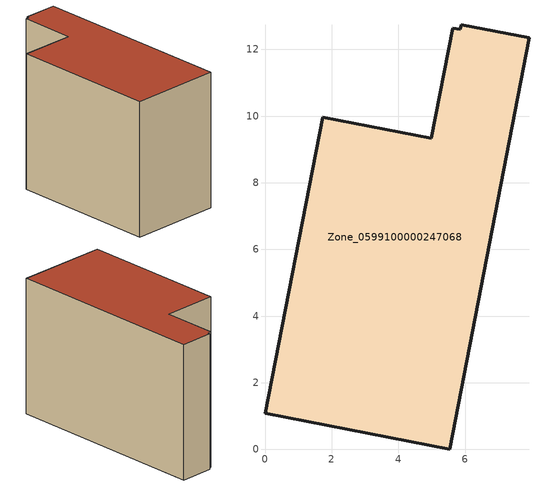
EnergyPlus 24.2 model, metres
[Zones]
Zone_0599100000247068
 floor ground (C_G): 0,1.08 1.73,9.97 4.98,9.33 5.63,12.64 5.86,12.61 5.88,12.75 7.92,12.35 5.54,0 z0
 wall outside (C_F): 1.73,9.97 0,1.08 5.54,0 7.92,12.35 5.88,12.75 5.86,12.61 5.63,12.64 4.98,9.33 1.73,9.97 z0:8.37
 roof outside (C_R): 5.88,12.75 5.86,12.61 5.63,12.64 4.98,9.33 1.73,9.97 0,1.08 5.54,0 7.92,12.35 z8.37
[BUILDING]
Pand.0599100000247068: North Axis=0; Terrain=City; Loads Convergence Tolerance Value=0.04; Temperature Convergence Tolerance Value=0.4; Solar Distribution=FullExterior; Maximum Number of Warmup Days=25; Minimum Number of Warmup Days=1
[Site:Location]
Rotterdam.The.Hague.AP_ZH_NLD Design_Conditions: Latitude=51.96; Longitude=4.45; Time Zone=1; Elevation=-4.5
[SITE:GROUNDTEMPERATURE:BUILDINGSURFACE]
18, 18, 18, 18, 18, 18, 18, 18, 18, 18, 18, 18
[MATERIAL] Thermal Absorptance=0.9; Solar Absorptance=0.7; Visible Absorptance=0.7
Name | Roughness | Thickness | Conductivity | Density | Specific Heat
G.TI.1975-1991 | MediumSmooth | 0.15 | 0.288461 | 540 | 1210
F.TI.1975-1991 | Rough | 0.3 | 0.230769 | 1920 | 840
R.TI.1975-1991 | MediumRough | 0.2 | 0.153846 | 1500 | 1000
[CONSTRUCTION]
C_G: G.TI.1975-1991
C_F: F.TI.1975-1991
C_R: R.TI.1975-1991
[ZONE]
Zone_0599100000247068: Type=1; Multiplier=1; Ceiling Height=Autocalculate; Volume=Autocalculate; Floor Area=autocalculate; Part of Total Floor Area=Yes
[ZONEINFILTRATION:DESIGNFLOWRATE]
Infil_Zone_0599100000247068: Zone or ZoneList or Space or SpaceList=Zone_0599100000247068; Schedule=AlwaysOn; Design Flow Rate Calculation Method=Flow/Area; Flow Rate per Floor Area=0.003; Constant Term Coefficient=1; Temperature Term Coefficient=0; Velocity Term Coefficient=0; Velocity Squared Term Coefficient=0
[HVACTEMPLATE:ZONE:IDEALLOADSAIRSYSTEM]
Zone_0599100000247068: Maximum Heating Supply Air Temperature=50; Minimum Cooling Supply Air Temperature=13; Maximum Heating Supply Air Humidity Ratio=0.0156; Minimum Cooling Supply Air Humidity Ratio=0.0077; Heating Limit=NoLimit; Cooling Limit=NoLimit; Dehumidification Control Type=ConstantSensibleHeatRatio; Cooling Sensible Heat Ratio=0.7; Dehumidification Setpoint=60; Humidification Control Type=None; Humidification Setpoint=30; Outdoor Air Method=None; Outdoor Air Flow Rate per Person=0.00944; Outdoor Air Flow Rate per Zone Floor Area=0; Outdoor Air Flow Rate per Zone=0; Demand Controlled Ventilation Type=None; Outdoor Air Economizer Type=NoEconomizer; Heat Recovery Type=None; Sensible Heat Recovery Effectiveness=0.7; Latent Heat Recovery Effectiveness=0.65
[ZONECONTROL:THERMOSTAT]
ThermostatControl_Zone_0599100000247068: Zone or ZoneList=Zone_0599100000247068; Control Type Schedule=DualSetpointControlType; Control 1=Thermostat_Zone_0599100000247068; Temperature Difference Between Cutout And Setpoint=0
[THERMOSTATSETPOINT:DUALSETPOINT]
Thermostat_Zone_0599100000247068: Heating Setpoint Temperature Schedule=HeatingSetpoint_Zone_0599100000247068; Cooling Setpoint Temperature Schedule=CoolingSetpoint_Zone_0599100000247068
[SCHEDULE:COMPACT]
HeatingSetpoint_Zone_0599100000247068: Through: 12/31, For: AllDays, Until: 24:00, 21
CoolingSetpoint_Zone_0599100000247068: Through: 12/31, For: AllDays, Until: 24:00, 24
DualSetpointControlType: Through: 12/31, For: AllDays, Until: 24:00, 4
AlwaysOn: Through: 12/31, For: AllDays, Until: 24:00, 1
